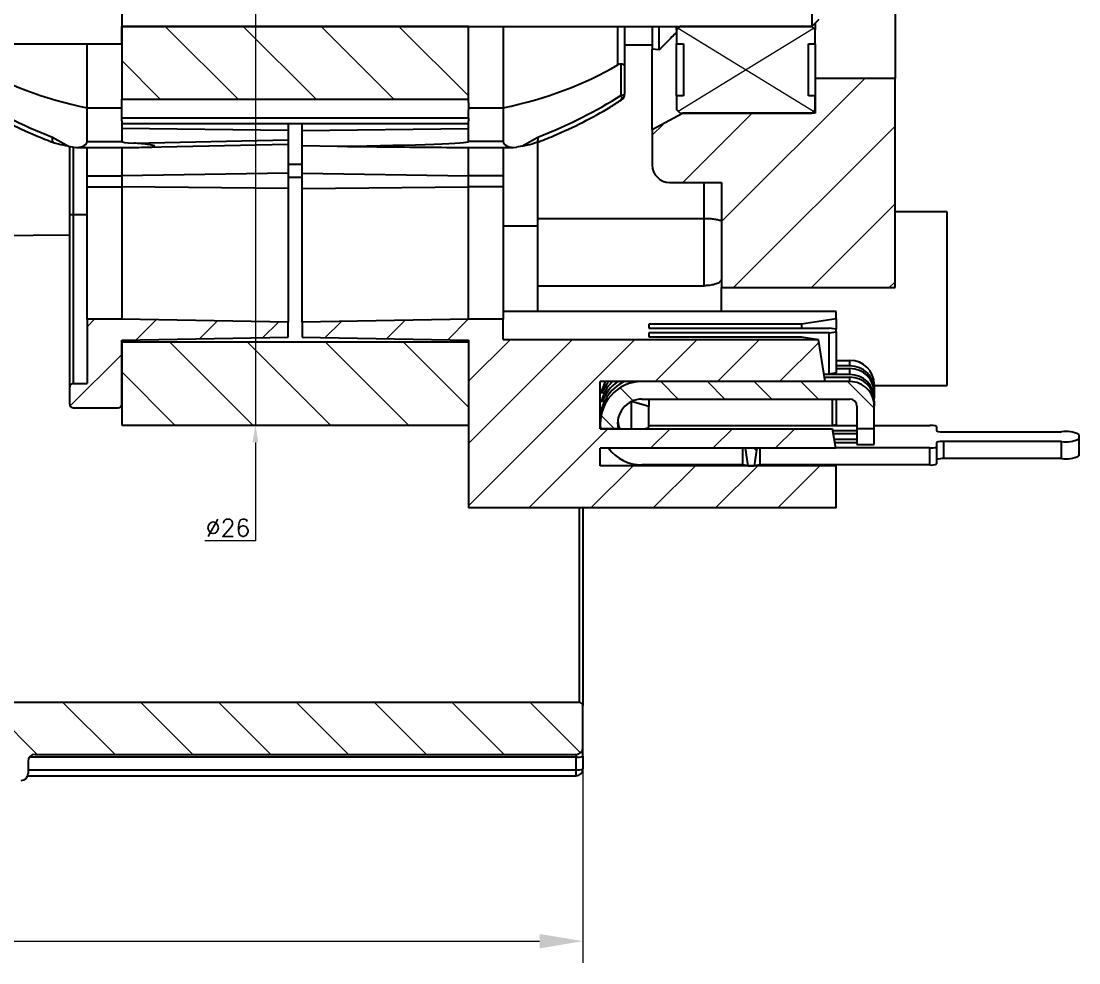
# Model space of a CAD drawing. Header units: millimetres. Extents: x 2517 to 4431, y 863 to 2540.
# Drawn here: x 3215.65 to 3246.15, y 1629.46 to 1656.62 of the extents above; entities that cross this region are included whole.
import ezdxf

# ---------------------------------------------------------------- set-up
doc = ezdxf.new("R2010")
doc.units = ezdxf.units.MM
for name, color, linetype, lineweight in [('填充', 3, 'Continuous', 9), ('实线', 7, 'Continuous', 25), ('尺寸标注', 2, 'Continuous', 9)]:
    doc.layers.add(name, color=color, linetype=linetype, lineweight=lineweight)
doc.styles.add('st', font='txt.shx')
doc.dimstyles.new('st', dxfattribs={"dimscale": 0.5, "dimtxt": 2.5, "dimasz": 2.5, "dimexe": 1.25, "dimexo": 0, "dimtad": 1, "dimtoh": 1, "dimdsep": 46, "dimtxsty": 'st', "dimcen": 0, "dimclrd": 256, "dimclre": 256, "dimclrt": 3, "dimadec": 3, "dimazin": 2, "dimtfac": 1, "dimtmove": 0, "dimatfit": 1, "dimfxl": 0, "dimlwd": -1, "dimlwe": -1, "dimarcsym": 0})
doc.dimstyles.new('st0.2', dxfattribs={"dimscale": 0.2, "dimtxt": 2.5, "dimasz": 2.5, "dimexe": 1.25, "dimexo": 0, "dimtad": 1, "dimtoh": 1, "dimdec": 3, "dimdsep": 46, "dimtxsty": 'st', "dimcen": 0, "dimclrd": 256, "dimclre": 256, "dimclrt": 256, "dimadec": 4, "dimazin": 2, "dimtfac": 1, "dimtdec": 3, "dimtmove": 0, "dimatfit": 1, "dimfxl": 0, "dimlwd": -1, "dimlwe": -1, "dimarcsym": 0})

# ---------------------------------------------------------------- blocks, each defined once
blk = doc.blocks.new('*D10')
at = {"layer": 'Defpoints', "color": 0, "ltscale": 0.2, "transparency": 16777216}
for p in [(3191.554, 1645.52), (3231.854, 1635.238), (3231.854, 1630.084)]:
    blk.add_point(p, dxfattribs=at)
at = {"layer": '尺寸标注', "ltscale": 0.2, "transparency": 16777216}
for p, q in [((3191.554, 1645.52), (3191.554, 1629.459)), ((3231.854, 1635.238), (3231.854, 1629.459)), ((3192.804, 1630.084), (3230.604, 1630.084))]:
    blk.add_line(p, q, dxfattribs=at)
for points in [[(3192.804, 1630.293), (3192.804, 1629.876), (3191.554, 1630.084)], [(3230.604, 1630.293), (3230.604, 1629.876), (3231.854, 1630.084)]]:
    blk.add_solid(points, dxfattribs=at)
at = {"layer": '尺寸标注', "color": 3, "ltscale": 0.2, "transparency": 16777216, "insert": (3211.211, 1631.022), "char_height": 1.25, "attachment_point": 5, "style": 'st'}
blk.add_mtext('40', dxfattribs=at)
blk = doc.blocks.new('*D132')
at = {"layer": 'Defpoints', "color": 0, "ltscale": 0.2, "transparency": 16777216}
for p in [(3218.554, 1670.97), (3218.554, 1644.97), (3222.41, 1644.97)]:
    blk.add_point(p, dxfattribs=at)
at = {"layer": '尺寸标注', "ltscale": 0.2, "transparency": 16777216}
for p, q in [((3222.41, 1671.47), (3222.41, 1671.97)), ((3218.554, 1670.97), (3222.66, 1670.97)), ((3222.41, 1670.97), (3222.41, 1644.97)), ((3218.554, 1644.97), (3222.66, 1644.97)), ((3222.41, 1644.47), (3222.41, 1641.633)), ((3222.41, 1641.633), (3220.952, 1641.633))]:
    blk.add_line(p, q, dxfattribs=at)
for points in [[(3222.327, 1671.47), (3222.494, 1671.47), (3222.41, 1670.97)], [(3222.327, 1644.47), (3222.494, 1644.47), (3222.41, 1644.97)]]:
    blk.add_solid(points, dxfattribs=at)
at = {"layer": '尺寸标注', "ltscale": 0.2, "transparency": 16777216, "insert": (3221.619, 1642.008), "char_height": 0.5, "attachment_point": 5, "style": 'st'}
blk.add_mtext('%%c26', dxfattribs=at)

msp = doc.modelspace()

# ---------------------------------------------------------------- hatches: boundary and pattern name
at = {"layer": '填充'}
h = msp.add_hatch(dxfattribs=at)
h.set_pattern_fill('ANSI31', color=256, scale=0.5, angle=90, style=0)
h.paths.add_polyline_path([(3228.554, 1654.3698), (3228.554, 1656.4698), (3218.554, 1656.4698), (3218.554, 1654.3698)], flags=0)
h = msp.add_hatch(dxfattribs=at)
h.set_pattern_fill('ANSI31', color=256, scale=0.5, style=0)
edge = h.paths.add_edge_path()
edge.add_line((3235.854, 1651.9448), (3235.854, 1648.9162))
edge.add_line((3235.854, 1648.9162), (3240.854, 1648.9162))
edge.add_line((3240.854, 1648.9162), (3240.854, 1654.9448))
edge.add_line((3240.854, 1654.9448), (3238.554, 1654.9448))
edge.add_line((3238.554, 1654.9448), (3238.554, 1653.9448))
edge.add_line((3238.554, 1653.9448), (3234.7201, 1653.9448))
edge.add_line((3234.7201, 1653.9448), (3233.854, 1653.4698))
edge.add_line((3233.854, 1653.4698), (3233.854, 1652.4448))
edge.add_arc((3234.354, 1652.4448), 0.5, 180, 270)
edge.add_line((3234.354, 1651.9448), (3235.854, 1651.9448))
h = msp.add_hatch(dxfattribs=at)
h.set_pattern_fill('ANSI31', color=256, scale=0.5, angle=90, style=0)
edge = h.paths.add_edge_path(flags=0)
edge.add_line((3231.754, 1636.9698), (3210.9721, 1636.9698))
edge.add_spline(control_points=[(3210.9721, 1636.9698), (3210.9466, 1636.9698), (3210.9207, 1636.9741), (3210.8966, 1636.9825), (3210.8725, 1636.9909), (3210.8495, 1637.0036), (3210.8298, 1637.0198), (3210.8108, 1637.0354), (3210.7943, 1637.0546), (3210.7821, 1637.076), (3210.7708, 1637.0958), (3210.7629, 1637.1179), (3210.7592, 1637.1404), (3210.7576, 1637.1504), (3210.7569, 1637.1606), (3210.7569, 1637.1707)], knot_values=[0, 0, 0, 0, 0.0000765, 0.0000765, 0.0000765, 0.0001532, 0.0001532, 0.0001532, 0.0002269, 0.0002269, 0.0002269, 0.0002953, 0.0002953, 0.0002953, 0.0003253, 0.0003253, 0.0003253, 0.0003253], weights=[1, 1, 1, 1, 1, 1, 1, 1, 1, 1, 1, 1, 1, 1, 1, 1], degree=3, periodic=0)
edge.add_spline(control_points=[(3210.7569, 1637.1707), (3210.7624, 1638.417), (3210.768, 1639.6634), (3210.774, 1640.9097), (3210.7764, 1641.4083), (3210.7789, 1641.907), (3210.7814, 1642.4057)], knot_values=[0.0001809, 0.0001809, 0.0001809, 0.0001809, 0.0039199, 0.0039199, 0.0039199, 0.0054159, 0.0054159, 0.0054159, 0.0054159], weights=[1, 1, 1, 1, 1, 1, 1], degree=3, periodic=0)
edge.add_line((3210.7814, 1642.4057), (3208.554, 1642.4057))
edge.add_line((3208.554, 1642.4057), (3208.554, 1643.2397))
edge.add_line((3208.554, 1643.2397), (3213.654, 1643.2397))
edge.add_spline(control_points=[(3213.654, 1643.2397), (3213.66, 1643.2397), (3213.666, 1643.24), (3213.672, 1643.2406), (3213.6938, 1643.2427), (3213.7156, 1643.2488), (3213.7354, 1643.2584), (3213.7551, 1643.2679), (3213.7734, 1643.2809), (3213.789, 1643.2963), (3213.802, 1643.3093), (3213.8134, 1643.324), (3213.8227, 1643.3399), (3213.8361, 1643.3626), (3213.8454, 1643.388), (3213.8502, 1643.4139), (3213.8528, 1643.4279), (3213.854, 1643.4422), (3213.854, 1643.4564)], knot_values=[0.001162, 0.001162, 0.001162, 0.001162, 0.00118, 0.00118, 0.00118, 0.0012462, 0.0012462, 0.0012462, 0.0013123, 0.0013123, 0.0013123, 0.0013674, 0.0013674, 0.0013674, 0.001447, 0.001447, 0.001447, 0.0014897, 0.0014897, 0.0014897, 0.0014897], weights=[1, 1, 1, 1, 1, 1, 1, 1, 1, 1, 1, 1, 1, 1, 1, 1, 1, 1, 1], degree=3, periodic=0)
edge.add_line((3213.854, 1643.4564), (3213.854, 1644.2726))
edge.add_spline(control_points=[(3213.854, 1644.2726), (3213.854, 1644.2793), (3213.8538, 1644.286), (3213.8532, 1644.2927), (3213.8511, 1644.3174), (3213.8451, 1644.3421), (3213.8354, 1644.365), (3213.8265, 1644.386), (3213.8144, 1644.4059), (3213.7995, 1644.4232), (3213.7858, 1644.4392), (3213.7694, 1644.4534), (3213.7514, 1644.4644), (3213.734, 1644.4751), (3213.7147, 1644.4831), (3213.6948, 1644.4876), (3213.6815, 1644.4907), (3213.6677, 1644.4923), (3213.654, 1644.4923)], knot_values=[0.0001959, 0.0001959, 0.0001959, 0.0001959, 0.000216, 0.000216, 0.000216, 0.0002908, 0.0002908, 0.0002908, 0.0003595, 0.0003595, 0.0003595, 0.0004231, 0.0004231, 0.0004231, 0.0004845, 0.0004845, 0.0004845, 0.0005256, 0.0005256, 0.0005256, 0.0005256], weights=[1, 1, 1, 1, 1, 1, 1, 1, 1, 1, 1, 1, 1, 1, 1, 1, 1, 1, 1], degree=3, periodic=0)
edge.add_line((3213.654, 1644.4923), (3209.4493, 1644.4923))
edge.add_spline(control_points=[(3209.4493, 1644.4923), (3209.4586, 1644.4979), (3209.4691, 1644.5046), (3209.4788, 1644.5122), (3209.4964, 1644.5259), (3209.5119, 1644.5428), (3209.524, 1644.5615), (3209.5361, 1644.5802), (3209.5451, 1644.6011), (3209.5503, 1644.6227), (3209.5555, 1644.6443), (3209.5571, 1644.6671), (3209.5549, 1644.6891)], knot_values=[0.0000957, 0.0000957, 0.0000957, 0.0000957, 0.0001326, 0.0001326, 0.0001326, 0.0001995, 0.0001995, 0.0001995, 0.0002662, 0.0002662, 0.0002662, 0.0003328, 0.0003328, 0.0003328, 0.0003328], weights=[1, 1, 1, 1, 1, 1, 1, 1, 1, 1, 1, 1, 1], degree=3, periodic=0)
edge.add_spline(control_points=[(3209.5549, 1644.6891), (3209.5544, 1644.697), (3209.554, 1644.705), (3209.554, 1644.713)], knot_values=[0.0002802, 0.0002802, 0.0002802, 0.0002802, 0.0003042, 0.0003042, 0.0003042, 0.0003042], weights=[1, 1, 1, 1], degree=3, periodic=0)
edge.add_line((3209.554, 1644.713), (3209.554, 1645.2698))
edge.add_arc((3209.354, 1645.2698), 0.2, 0, 90)
edge.add_line((3209.354, 1645.4698), (3208.754, 1645.4698))
edge.add_arc((3208.754, 1645.6698), 0.2, 180, 270, ccw=False)
edge.add_line((3208.554, 1645.6698), (3208.554, 1648.2698))
edge.add_arc((3208.754, 1648.2698), 0.2, 90, 180, ccw=False)
edge.add_line((3208.754, 1648.4698), (3209.354, 1648.4698))
edge.add_arc((3209.354, 1648.6698), 0.2, 270, 360)
edge.add_line((3209.554, 1648.6698), (3209.554, 1649.2698))
edge.add_arc((3209.354, 1649.2698), 0.2, 0, 90)
edge.add_line((3209.354, 1649.4698), (3208.754, 1649.4698))
edge.add_arc((3208.754, 1649.6698), 0.2, 180, 270, ccw=False)
edge.add_line((3208.554, 1649.6698), (3208.554, 1650.321))
edge.add_ellipse((3208.754, 1650.321), major_axis=(0, -1.2785), ratio=0.1564345, start_angle=181, end_angle=270, ccw=False)
edge.add_line((3208.7506, 1651.5993), (3209.3575, 1651.667))
edge.add_ellipse((3209.354, 1652.9453), major_axis=(0, -1.2785), ratio=0.1564345, start_angle=1, end_angle=26.42073)
edge.add_spline(control_points=[(3209.443, 1651.8003), (3209.4487, 1651.8184), (3209.459, 1651.835), (3209.4707, 1651.8499), (3209.4909, 1651.8757), (3209.5161, 1651.8979), (3209.5434, 1651.9162), (3209.5724, 1651.9358), (3209.6048, 1651.9511), (3209.6386, 1651.9602), (3209.6616, 1651.9664), (3209.6855, 1651.9698), (3209.7093, 1651.9698)], knot_values=[0, 0, 0, 0, 0.0000567, 0.0000567, 0.0000567, 0.0001553, 0.0001553, 0.0001553, 0.0002607, 0.0002607, 0.0002607, 0.0003318, 0.0003318, 0.0003318, 0.0003318], weights=[1, 1, 1, 1, 1, 1, 1, 1, 1, 1, 1, 1, 1], degree=3, periodic=0)
edge.add_line((3209.7093, 1651.9698), (3213.254, 1651.9698))
edge.add_line((3213.254, 1651.9698), (3213.254, 1653.2198))
edge.add_line((3213.254, 1653.2198), (3213.063, 1653.2198))
edge.add_line((3213.063, 1653.2198), (3212.388, 1653.8948))
edge.add_line((3212.388, 1653.8948), (3208.754, 1653.8948))
edge.add_line((3208.754, 1653.8948), (3208.754, 1653.9948))
edge.add_line((3208.754, 1653.9948), (3208.554, 1653.9948))
edge.add_line((3208.554, 1653.9948), (3208.554, 1654.7198))
edge.add_arc((3208.354, 1654.7198), 0.2, 0, 90)
edge.add_line((3208.354, 1654.9198), (3207.054, 1654.9198))
edge.add_arc((3207.054, 1654.7198), 0.2, 90, 180)
edge.add_line((3206.854, 1654.7198), (3206.854, 1641.6698))
edge.add_arc((3207.054, 1641.6698), 0.2, 180, 270)
edge.add_line((3207.054, 1641.4698), (3209.9763, 1641.4698))
edge.add_line((3209.9763, 1641.4698), (3209.9942, 1637.1707))
edge.add_spline(control_points=[(3209.9942, 1637.1707), (3209.9942, 1637.1495), (3209.9906, 1637.1279), (3209.9836, 1637.1079), (3209.9765, 1637.0879), (3209.966, 1637.0688), (3209.9529, 1637.0521), (3209.9395, 1637.0349), (3209.923, 1637.0198), (3209.9049, 1637.0076), (3209.8855, 1636.9946), (3209.8638, 1636.9847), (3209.8414, 1636.9784), (3209.8212, 1636.9727), (3209.8, 1636.9698), (3209.779, 1636.9698)], knot_values=[0, 0, 0, 0, 0.0000637, 0.0000637, 0.0000637, 0.0001272, 0.0001272, 0.0001272, 0.0001927, 0.0001927, 0.0001927, 0.0002625, 0.0002625, 0.0002625, 0.0003253, 0.0003253, 0.0003253, 0.0003253], weights=[1, 1, 1, 1, 1, 1, 1, 1, 1, 1, 1, 1, 1, 1, 1, 1], degree=3, periodic=0)
edge.add_line((3209.779, 1636.9698), (3207.054, 1636.9698))
edge.add_arc((3207.054, 1636.7698), 0.2, 90, 180)
edge.add_line((3206.854, 1636.7698), (3206.854, 1636.0698))
edge.add_arc((3206.954, 1636.0698), 0.1, 180, 270)
edge.add_line((3206.954, 1635.9698), (3213.854, 1635.9698))
edge.add_line((3213.854, 1635.9698), (3213.854, 1634.8198))
edge.add_arc((3213.954, 1634.8198), 0.1, 180, 270)
edge.add_line((3213.954, 1634.7198), (3215.654, 1634.7198))
edge.add_arc((3215.654, 1634.9198), 0.2, 270, 360)
edge.add_line((3215.854, 1634.9198), (3215.854, 1635.2698))
edge.add_arc((3216.054, 1635.2698), 0.2, 90, 180, ccw=False)
edge.add_line((3216.054, 1635.4698), (3231.654, 1635.4698))
edge.add_arc((3231.654, 1635.6698), 0.2, 270, 360)
edge.add_line((3231.854, 1635.6698), (3231.854, 1636.8698))
edge.add_arc((3231.754, 1636.8698), 0.1, 0, 90)
h = msp.add_hatch(dxfattribs=at)
h.set_pattern_fill('ANSI31', color=256, scale=0.4, style=0)
edge = h.paths.add_edge_path(flags=0)
edge.add_line((3223.354, 1647.936), (3218.554, 1648.0198))
edge.add_line((3218.554, 1648.0198), (3217.554, 1648.0198))
edge.add_line((3217.554, 1648.0198), (3217.554, 1646.1698))
edge.add_line((3217.554, 1646.1698), (3217.154, 1646.1698))
edge.add_arc((3217.154, 1646.0698), 0.1, 90, 180)
edge.add_line((3217.054, 1646.0698), (3217.054, 1645.5698))
edge.add_arc((3217.154, 1645.5698), 0.1, 180, 270)
edge.add_line((3217.154, 1645.4698), (3218.454, 1645.4698))
edge.add_arc((3218.454, 1645.5698), 0.1, 270, 360)
edge.add_line((3218.554, 1645.5698), (3218.554, 1647.4198))
edge.add_line((3218.554, 1647.4198), (3223.354, 1647.5036))
edge.add_line((3223.354, 1647.5036), (3223.354, 1647.936))
h = msp.add_hatch(dxfattribs=at)
h.set_pattern_fill('ANSI31', color=256, scale=0.4, style=0)
h.paths.add_polyline_path([(3228.554, 1648.0198), (3223.754, 1647.936), (3223.754, 1647.5036), (3228.554, 1647.4198), (3228.554, 1642.5803), (3239.154, 1642.5803), (3239.154, 1643.7953), (3232.354, 1643.7953), (3232.354, 1644.3015), (3239.1422, 1644.3015), (3239.054, 1644.8653), (3232.354, 1644.8653), (3232.354, 1646.2252), (3238.8413, 1646.2252), (3238.6512, 1647.4402), (3229.554, 1647.4402), (3229.554, 1648.0198)], flags=0)
h = msp.add_hatch(dxfattribs=at)
h.set_pattern_fill('ANSI31', color=256, scale=0.5, angle=90, style=0)
h.paths.add_polyline_path([(3218.554, 1647.3698), (3218.554, 1644.9698), (3228.554, 1644.9698), (3228.554, 1647.3698)], flags=0)
h = msp.add_hatch(dxfattribs=at)
h.set_pattern_fill('ANSI31', color=256, scale=0.3, angle=90, style=0)
edge = h.paths.add_edge_path(flags=0)
edge.add_line((3233.554, 1645.719), (3239.554, 1645.719))
edge.add_ellipse((3239.554, 1645.5165), major_axis=(0, 0.2025), ratio=0.9876883, start_angle=270, end_angle=360, ccw=False)
edge.add_line((3239.754, 1645.5165), (3239.754, 1644.8653))
edge.add_line((3239.754, 1644.8653), (3240.254, 1644.8653))
edge.add_line((3240.254, 1644.8653), (3240.254, 1645.5165))
edge.add_ellipse((3239.554, 1645.5165), major_axis=(0, -0.7087), ratio=0.9876883, start_angle=90, end_angle=180)
edge.add_line((3239.554, 1646.2252), (3233.554, 1646.2252))
edge.add_ellipse((3233.554, 1645.0102), major_axis=(0, -1.215), ratio=0.9876883, start_angle=180, end_angle=276.85318)
edge.add_line((3232.3626, 1644.8653), (3232.8689, 1644.8653))
edge.add_ellipse((3233.554, 1645.0102), major_axis=(0, -0.7087), ratio=0.9876883, start_angle=180, end_angle=281.80363, ccw=False)
at = {"layer": '实线'}
h = msp.add_hatch(dxfattribs=at)
h.set_pattern_fill('ANSI31', color=256, angle=90, style=0)
h.set_pattern_definition([(135, (3491.5796, 1272.766), (-2.245064, -2.245064), [])])
h.paths.add_polyline_path([(3236.7867, 1643.7953), (3236.8659, 1644.3015), (3236.5422, 1644.3015), (3236.6214, 1643.7953)], flags=0)

# ---------------------------------------------------------------- linework, layer by layer
at = {"layer": '填充', "ltscale": 0.2}
for p, q in [((3234.604, 1654.0198), (3238.504, 1656.4198)), ((3234.604, 1656.4198), (3238.504, 1654.0198))]:
    msp.add_line(p, q, dxfattribs=at)
at = {"layer": '实线'}
for p, q in [((3240.8541, 1660.9698), (3240.8541, 1654.9698)), ((3218.554, 1657.9698), (3218.554, 1654.3698)), ((3228.554, 1656.4698), (3218.554, 1656.4698)), ((3218.554, 1656.4698), (3238.454, 1656.4698)), ((3218.554, 1655.9698), (3218.554, 1656.4698)), ((3228.554, 1654.3698), (3228.554, 1656.4698)), ((3229.554, 1656.4698), (3229.554, 1654.1175)), ((3232.8598, 1655.3582), (3232.8598, 1656.4698)), ((3233.054, 1656.4698), (3233.054, 1655.3375)), ((3233.854, 1656.4698), (3233.854, 1655.8094)), ((3234.0451, 1656.4698), (3234.0451, 1655.7877)), ((3234.554, 1656.3698), (3234.654, 1656.4698)), ((3234.554, 1656.3698), (3234.554, 1656.4698)), ((3238.454, 1656.4698), (3234.654, 1656.4698)), ((3238.6541, 1656.6698), (3238.454, 1656.4698)), ((3238.454, 1656.4698), (3238.554, 1656.3698)), ((3238.554, 1656.5698), (3238.554, 1656.3698)), ((3234.554, 1656.3698), (3234.554, 1655.9698)), ((3238.554, 1655.9698), (3238.554, 1656.3698)), ((3212.554, 1655.9698), (3218.554, 1655.9698)), ((3217.554, 1654.1175), (3217.554, 1655.9698)), ((3233.854, 1655.9318), (3233.054, 1655.9318)), ((3234.554, 1654.4698), (3234.554, 1655.9698)), ((3234.554, 1655.9698), (3234.754, 1655.9698)), ((3234.754, 1655.9698), (3234.754, 1654.4698)), ((3238.354, 1655.9698), (3238.554, 1655.9698)), ((3238.354, 1654.4698), (3238.354, 1655.9698)), ((3238.554, 1655.9698), (3238.554, 1654.9698)), ((3234.0451, 1655.7877), (3233.854, 1655.8094)), ((3233.854, 1653.4948), (3233.854, 1655.8094)), ((3232.954, 1654.4872), (3232.954, 1655.3818)), ((3233.054, 1655.3375), (3233.054, 1654.5143)), ((3240.8541, 1654.9698), (3238.554, 1654.9698)), ((3238.554, 1654.9698), (3238.554, 1653.9698)), ((3240.8541, 1648.9412), (3240.8541, 1654.9698)), ((3218.554, 1654.3698), (3228.554, 1654.3698)), ((3218.554, 1654.2708), (3218.554, 1654.3698)), ((3228.554, 1654.2708), (3228.554, 1654.3698)), ((3234.754, 1654.4698), (3234.554, 1654.4698)), ((3234.554, 1654.4698), (3234.554, 1654.0698)), ((3238.554, 1654.4698), (3238.354, 1654.4698)), ((3238.554, 1654.0698), (3238.554, 1654.4698)), ((3217.554, 1654.1175), (3218.554, 1654.1175)), ((3217.554, 1653.1484), (3217.554, 1654.1175)), ((3218.554, 1654.0591), (3218.554, 1654.2708)), ((3218.554, 1653.836), (3218.554, 1654.0591)), ((3228.554, 1654.2708), (3228.554, 1654.0591)), ((3228.554, 1654.1175), (3229.554, 1654.1175)), ((3228.554, 1653.836), (3228.554, 1654.0591)), ((3229.554, 1654.1175), (3229.554, 1653.1484)), ((3234.654, 1653.9698), (3234.554, 1654.0698)), ((3238.554, 1654.0698), (3238.454, 1653.9698)), ((3218.554, 1653.836), (3228.554, 1653.836)), ((3218.554, 1653.7443), (3218.554, 1653.836)), ((3218.554, 1653.7443), (3218.554, 1653.5249)), ((3228.554, 1653.836), (3228.554, 1653.7443)), ((3228.554, 1653.5249), (3228.554, 1653.7443)), ((3233.854, 1653.4948), (3234.7201, 1653.9698)), ((3234.654, 1653.9698), (3238.454, 1653.9698)), ((3238.554, 1653.9698), (3234.7201, 1653.9698)), ((3218.554, 1653.6673), (3228.554, 1653.6673)), ((3218.554, 1653.5249), (3218.554, 1653.1484)), ((3223.354, 1653.4635), (3218.554, 1653.5249)), ((3223.354, 1653.6673), (3223.354, 1653.4635)), ((3223.354, 1653.4635), (3223.354, 1653.1985)), ((3223.754, 1653.4635), (3223.754, 1653.6673)), ((3223.754, 1653.4635), (3228.554, 1653.5249)), ((3223.754, 1653.034), (3223.754, 1653.4635)), ((3228.554, 1653.1484), (3228.554, 1653.5249)), ((3233.854, 1653.4948), (3233.854, 1652.4698)), ((3216.5565, 1653.2768), (3217.0154, 1653.0099)), ((3217.554, 1653.1484), (3218.554, 1653.1484)), ((3218.9008, 1653.1011), (3223.354, 1653.1985)), ((3223.354, 1653.1985), (3223.354, 1653.072)), ((3229.554, 1653.1484), (3228.554, 1653.1484)), ((3230.0927, 1653.0099), (3230.5516, 1653.2768)), ((3230.554, 1650.7107), (3230.554, 1653.1295)), ((3217.0154, 1653.0099), (3217.1714, 1652.9865)), ((3217.054, 1651.0395), (3217.054, 1653.024)), ((3217.154, 1652.9891), (3217.154, 1651.0404)), ((3217.2618, 1652.9797), (3218.9329, 1652.9797)), ((3217.554, 1652.1543), (3217.554, 1652.9797)), ((3218.554, 1652.9797), (3218.554, 1652.1543)), ((3219.2347, 1652.9819), (3223.354, 1653.072)), ((3223.354, 1653.072), (3223.354, 1652.2325)), ((3223.754, 1653.034), (3224.763, 1653.0119)), ((3223.754, 1652.2325), (3223.754, 1653.034)), ((3228.1636, 1652.9797), (3229.8463, 1652.9797)), ((3228.554, 1652.1543), (3228.554, 1652.9797)), ((3229.554, 1652.9797), (3229.554, 1652.1543)), ((3230.0927, 1653.0099), (3229.9367, 1652.9865)), ((3223.354, 1652.2325), (3218.554, 1652.1543)), ((3223.754, 1652.4822), (3223.354, 1652.4822)), ((3223.354, 1652.2325), (3223.354, 1651.7929)), ((3223.754, 1652.2325), (3228.554, 1652.1543)), ((3223.754, 1651.7929), (3223.754, 1652.2325)), ((3217.554, 1652.1543), (3218.554, 1652.1543)), ((3217.554, 1651.8445), (3217.554, 1652.1543)), ((3218.554, 1652.1543), (3218.554, 1651.8445)), ((3223.754, 1652.1106), (3223.354, 1652.1106)), ((3229.554, 1652.1543), (3228.554, 1652.1543)), ((3228.554, 1651.8445), (3228.554, 1652.1543)), ((3229.554, 1652.1543), (3229.554, 1651.8445)), ((3234.354, 1651.9698), (3235.854, 1651.9698)), ((3235.354, 1650.9322), (3235.354, 1651.9698)), ((3235.854, 1651.9698), (3235.854, 1648.9412)), ((3217.554, 1651.8445), (3218.554, 1651.8445)), ((3217.554, 1648.0198), (3217.554, 1651.8445)), ((3218.554, 1651.8445), (3218.554, 1648.0198)), ((3223.354, 1651.7929), (3218.554, 1651.8445)), ((3223.354, 1651.7929), (3223.354, 1647.936)), ((3223.754, 1651.7929), (3228.554, 1651.8445)), ((3223.754, 1647.936), (3223.754, 1651.7929)), ((3228.554, 1648.0198), (3228.554, 1651.8445)), ((3229.554, 1651.8445), (3228.554, 1651.8445)), ((3229.554, 1651.8445), (3229.554, 1648.0198)), ((3217.054, 1646.0698), (3217.054, 1651.0395)), ((3217.154, 1651.0404), (3217.154, 1646.1698)), ((3217.154, 1651.0404), (3217.554, 1651.0404)), ((3242.3541, 1651.1156), (3240.8541, 1651.1156)), ((3242.3541, 1646.1156), (3242.3541, 1651.1156)), ((3230.554, 1650.7107), (3229.554, 1650.7107)), ((3230.554, 1650.9322), (3235.354, 1650.9322)), ((3230.554, 1648.2453), (3230.554, 1650.7107)), ((3235.354, 1648.9889), (3235.354, 1650.9322)), ((3210.2532, 1650.3966), (3217.054, 1650.456)), ((3230.554, 1648.9889), (3235.354, 1648.9889)), ((3235.854, 1648.9412), (3240.8541, 1648.9412)), ((3235.854, 1648.2453), (3235.854, 1648.9412)), ((3239.154, 1648.2453), (3229.554, 1648.2453)), ((3239.154, 1648.0342), (3239.154, 1648.2453)), ((3218.554, 1648.0198), (3217.554, 1648.0198)), ((3217.554, 1648.0198), (3217.554, 1646.1698)), ((3223.354, 1647.936), (3218.554, 1648.0198)), ((3223.354, 1647.5036), (3223.354, 1647.936)), ((3228.554, 1648.0198), (3223.754, 1647.936)), ((3223.754, 1647.936), (3223.754, 1647.5036)), ((3229.554, 1648.0198), (3228.554, 1648.0198)), ((3229.554, 1647.4402), (3229.554, 1648.0198)), ((3239.154, 1648.0342), (3238.154, 1647.8777)), ((3239.154, 1648.0342), (3239.154, 1647.7369)), ((3238.154, 1647.8777), (3233.754, 1647.8777)), ((3233.754, 1647.8777), (3233.754, 1647.7682)), ((3233.754, 1647.7682), (3238.954, 1647.7682)), ((3238.954, 1647.6274), (3233.754, 1647.6274)), ((3233.754, 1647.6274), (3233.754, 1647.5179)), ((3238.154, 1647.8777), (3238.154, 1647.7682)), ((3239.154, 1647.7369), (3238.954, 1647.7682)), ((3238.954, 1647.6274), (3239.154, 1647.6587)), ((3238.954, 1646.4422), (3238.954, 1647.6274)), ((3239.154, 1647.6587), (3239.154, 1647.7369)), ((3239.154, 1647.6587), (3239.154, 1646.4735)), ((3218.554, 1647.4198), (3223.354, 1647.5036)), ((3218.554, 1645.5698), (3218.554, 1647.4198)), ((3218.554, 1647.3698), (3228.554, 1647.3698)), ((3218.554, 1647.3698), (3218.554, 1644.9698)), ((3223.754, 1647.5036), (3228.554, 1647.4198)), ((3228.554, 1647.4198), (3228.554, 1642.5803)), ((3228.554, 1647.3698), (3228.554, 1644.9698)), ((3229.554, 1647.4402), (3238.6512, 1647.4402)), ((3233.754, 1647.5179), (3238.154, 1647.5179)), ((3238.154, 1647.5179), (3238.6512, 1647.4402)), ((3238.8413, 1646.2252), (3238.6512, 1647.4402)), ((3239.154, 1646.8333), (3239.554, 1646.8333)), ((3239.554, 1646.6769), (3239.554, 1646.8333)), ((3238.8074, 1646.4422), (3238.954, 1646.4422)), ((3239.554, 1646.4266), (3238.8098, 1646.4266)), ((3239.154, 1646.4735), (3238.954, 1646.4422)), ((3239.554, 1646.6769), (3239.154, 1646.6769)), ((3239.154, 1646.5986), (3239.554, 1646.5986)), ((3239.554, 1646.4266), (3239.554, 1646.5986)), ((3217.154, 1646.1698), (3217.554, 1646.1698)), ((3238.8413, 1646.2252), (3232.354, 1646.2252)), ((3232.354, 1644.8653), (3232.354, 1646.2252)), ((3239.554, 1646.2252), (3233.554, 1646.2252)), ((3238.822, 1646.3483), (3239.554, 1646.3483)), ((3239.554, 1646.2252), (3239.554, 1646.3483)), ((3240.254, 1646.1419), (3240.254, 1645.9855)), ((3240.254, 1646.1156), (3242.3541, 1646.1156)), ((3217.054, 1645.5698), (3217.054, 1646.0698)), ((3232.4744, 1645.9025), (3232.354, 1645.9025)), ((3240.254, 1645.9855), (3240.254, 1645.9073)), ((3240.254, 1645.9073), (3240.254, 1645.7352)), ((3232.4744, 1645.6522), (3232.354, 1645.6522)), ((3233.254, 1645.5519), (3233.254, 1645.6506)), ((3233.254, 1644.8653), (3233.254, 1645.5519)), ((3233.754, 1645.5022), (3233.2562, 1645.6516)), ((3233.554, 1645.719), (3239.554, 1645.719)), ((3233.754, 1645.719), (3233.754, 1645.5022)), ((3233.754, 1645.4354), (3233.754, 1645.5022)), ((3239.0541, 1644.9567), (3239.0541, 1645.719)), ((3239.154, 1645.719), (3239.154, 1644.9723)), ((3239.7541, 1645.5165), (3239.7541, 1644.8653)), ((3240.254, 1645.657), (3240.254, 1645.5165)), ((3240.254, 1644.8653), (3240.254, 1645.5165)), ((3217.154, 1645.4698), (3218.454, 1645.4698)), ((3233.754, 1644.9022), (3233.754, 1645.4354)), ((3218.554, 1644.9698), (3228.554, 1644.9698)), ((3232.354, 1644.8653), (3239.0541, 1644.8653)), ((3232.8689, 1644.8653), (3232.3626, 1644.8653)), ((3233.6308, 1644.8653), (3233.754, 1644.9022)), ((3233.754, 1644.9567), (3236.454, 1644.9567)), ((3233.754, 1644.9567), (3239.0541, 1644.9567)), ((3236.954, 1644.9567), (3239.7541, 1644.9567)), ((3239.154, 1644.9723), (3239.0541, 1644.9567)), ((3239.1422, 1644.3015), (3239.0541, 1644.8653)), ((3239.154, 1644.9567), (3239.154, 1644.9723)), ((3240.254, 1644.8653), (3239.7541, 1644.8653)), ((3239.7541, 1644.8653), (3239.7541, 1644.4141)), ((3240.254, 1644.9567), (3241.854, 1644.9567)), ((3240.254, 1644.4141), (3240.254, 1644.8653)), ((3242.054, 1644.9254), (3242.054, 1644.8081)), ((3239.7541, 1644.8003), (3239.0642, 1644.8003)), ((3239.0765, 1644.722), (3239.7541, 1644.722)), ((3242.254, 1644.7768), (3245.6541, 1644.7768)), ((3246.154, 1644.6986), (3246.154, 1644.5734)), ((3246.154, 1644.5734), (3246.154, 1644.0796)), ((3239.1422, 1644.3015), (3232.354, 1644.3015)), ((3232.354, 1643.7953), (3232.354, 1644.3015)), ((3236.454, 1644.3015), (3236.454, 1643.8215)), ((3236.6214, 1643.7953), (3236.5422, 1644.3015)), ((3236.8659, 1644.3015), (3236.5422, 1644.3015)), ((3236.8659, 1644.3015), (3236.7867, 1643.7953)), ((3236.954, 1644.3015), (3236.954, 1643.8215)), ((3239.7541, 1644.55), (3239.1034, 1644.55)), ((3239.1156, 1644.4717), (3239.7541, 1644.4717)), ((3241.854, 1644.3153), (3239.1401, 1644.3153)), ((3239.7541, 1644.4141), (3240.254, 1644.4141)), ((3241.854, 1643.8215), (3241.854, 1644.3153)), ((3242.054, 1644.4639), (3242.054, 1644.3466)), ((3242.054, 1644.3466), (3242.054, 1643.8527)), ((3245.6541, 1644.4952), (3242.254, 1644.4952)), ((3242.254, 1644.4952), (3242.254, 1644.0014)), ((3245.6541, 1644.0014), (3245.6541, 1644.4952)), ((3245.6541, 1644.0014), (3242.254, 1644.0014)), ((3239.154, 1643.7953), (3232.354, 1643.7953)), ((3236.454, 1643.8215), (3233.554, 1643.8215)), ((3236.6214, 1643.7953), (3236.454, 1643.8215)), ((3236.6214, 1643.7953), (3236.7867, 1643.7953)), ((3236.954, 1643.8215), (3236.7867, 1643.7953)), ((3241.854, 1643.8215), (3236.954, 1643.8215)), ((3239.154, 1643.8058), (3239.0541, 1643.8215)), ((3239.154, 1643.8215), (3239.154, 1643.8058)), ((3239.154, 1643.7953), (3239.154, 1643.8058)), ((3239.154, 1642.5803), (3239.154, 1643.7953)), ((3239.154, 1642.5803), (3228.554, 1642.5803)), ((3231.754, 1636.9698), (3231.754, 1642.5803)), ((3231.854, 1642.5803), (3231.854, 1636.8698)), ((3231.754, 1636.9698), (3210.9721, 1636.9698)), ((3231.854, 1635.6698), (3231.854, 1636.8698)), ((3216.054, 1635.4698), (3231.654, 1635.4698)), ((3231.654, 1635.4698), (3231.654, 1635.3913)), ((3231.854, 1635.4206), (3231.854, 1635.6698)), ((3231.854, 1635.4206), (3231.854, 1635.055)), ((3215.854, 1635.2698), (3215.854, 1634.9198)), ((3231.654, 1635.3913), (3215.8952, 1635.3913)), ((3231.654, 1635.0256), (3231.654, 1635.3913)), ((3215.8433, 1634.855), (3231.654, 1634.855)), ((3215.854, 1635.0256), (3231.654, 1635.0256)), ((3231.654, 1634.855), (3231.654, 1635.0256))]:
    msp.add_line(p, q, dxfattribs=at)
at = {"layer": '实线', "ltscale": 0.2}
msp.add_line((3238.454, 1659.4698), (3238.454, 1656.4698), dxfattribs=at)
at = {"layer": '实线', "flags": 128}
for points in [[(3232.9633, 1654.3468), (3232.9705, 1654.3535), (3232.9789, 1654.375), (3232.9789, 1654.4059), (3232.9704, 1654.4442), (3232.954, 1654.4872)], [(3216.5565, 1653.2768), (3216.5509, 1653.2475), (3216.548, 1653.2196), (3216.5478, 1653.1938), (3216.5503, 1653.1708), (3216.5555, 1653.1512), (3216.5633, 1653.1354), (3216.5734, 1653.1239), (3216.5856, 1653.1169)], [(3230.5225, 1653.1169), (3230.5347, 1653.1239), (3230.5448, 1653.1354), (3230.5526, 1653.1512), (3230.5578, 1653.1708), (3230.5603, 1653.1938), (3230.5601, 1653.2196), (3230.5572, 1653.2475), (3230.5516, 1653.2768)], [(3232.382, 1645.9025), (3232.3949, 1645.9548), (3232.5059, 1646.2252)]]:
    msp.add_lwpolyline(points, dxfattribs=at)
at = {"layer": '实线'}
for centre, radius, start, end in [((3232.9685, 1654.632), 0.1455, 264.30169, 306.01916), ((3232.854, 1654.5143), 0.2, 303.11954, 0), ((3234.354, 1652.4698), 0.5, 180, 270), ((3239.5583, 1646.1376), 0.6957, 0.35703, 90.35276), ((3239.5583, 1645.9811), 0.6957, 0.357, 90.35287), ((3239.5583, 1645.9029), 0.6957, 0.357, 90.35287), ((3239.5583, 1645.7308), 0.6957, 0.35695, 90.35284), ((3217.154, 1646.0698), 0.1, 90, 180), ((3239.5583, 1645.6526), 0.6957, 0.35695, 90.35284), ((3217.154, 1645.5698), 0.1, 180, 270), ((3218.454, 1645.5698), 0.1, 270, 0), ((3241.9028, 1644.6136), 0.3465, 64.12668, 98.09136), ((3242.2053, 1645.1199), 0.3466, 244.12812, 278.08992), ((3245.776, 1643.9191), 0.8663, 64.12609, 98.09188), ((3245.776, 1645.3529), 0.8663, 261.90827, 295.87375), ((3233.5515, 1645.0253), 1.2038, 216.95788, 270.1212), ((3241.9028, 1644.6584), 0.3465, 261.90903, 295.87293), ((3242.2053, 1644.1521), 0.3465, 81.90864, 115.87332), ((3242.2053, 1643.6583), 0.3465, 81.90903, 115.87293), ((3245.776, 1644.8591), 0.8663, 261.90827, 295.87375), ((3241.9028, 1644.1646), 0.3465, 261.90903, 295.87293), ((3231.754, 1636.8698), 0.1, 0, 90), ((3216.054, 1635.2698), 0.2, 90, 180), ((3231.654, 1635.6698), 0.2, 270, 0), ((3231.703, 1635.7537), 0.3657, 262.31293, 294.39764), ((3215.654, 1634.9198), 0.2, 270, 0), ((3231.654, 1635.055), 0.2, 270, 0), ((3231.703, 1635.388), 0.3657, 262.31293, 294.39764)]:
    msp.add_arc(centre, radius, start, end, dxfattribs=at)
for centre, major_axis, ratio, start_param, end_param in [((3219.0163, 1658.002), (7.1822, -0.9547), 0.562787, 4.0635633, 4.5826118), ((3228.0918, 1658.002), (7.1822, 0.9547), 0.562787, 4.8421662, 5.3612147), ((3221.1424, 1657.81), (9.8728, -1.3003), 0.5572934, 4.0019147, 4.3040042), ((3225.9657, 1657.81), (9.8728, 1.3003), 0.5572934, 5.1207737, 5.4228633), ((3217.2076, 1653.1797), (0.3454, -0.046), 0.5634697, 4.682514, 6.3580301), ((3230.012, 1653.1797), (11.458, 0.0313), 0.01724, 3.1415456, 3.3882048), ((3217.0961, 1653.1797), (11.458, -0.0313), 0.01724, 5.4454744, 6.2832324), ((3229.9005, 1653.1797), (0.3454, 0.046), 0.5634697, 3.0667479, 4.7422639), ((3217.0961, 1653.1797), (11.458, -0.1932), 0.0045164, 5.4455034, 6.0214621), ((3233.554, 1645.0102), (0, -1.215), 0.9876883, 3.1415927, 4.8319995), ((3233.554, 1645.1631), (1.0178, 0.6544), 0.9714056, 1.4467635, 2.5833374), ((3233.554, 1645.4134), (1.0178, 0.6544), 0.9714056, 1.8027896, 2.3541369), ((3233.554, 1645.2413), (1.0178, -0.6544), 0.9714056, 2.7474732, 3.3723411), ((3233.554, 1645.4916), (1.0178, -0.6544), 0.9714056, 3.0591476, 3.3723411), ((3239.554, 1645.5165), (0, -0.7087), 0.9876883, 1.5707963, 3.1415927), ((3233.554, 1645.0102), (0, -0.7087), 0.9876883, 3.1415927, 4.9184011), ((3239.554, 1645.5165), (0, 0.2025), 0.9876883, 4.712389, 6.2831853), ((3233.554, 1645.1631), (0.5937, 0.3817), 0.9714056, 2.6797082, 3.0021828)]:
    msp.add_ellipse(centre, major_axis=major_axis, ratio=ratio, start_param=start_param, end_param=end_param, dxfattribs=at)
for points, knots in [([(3234.554, 1656.2991), (3234.51, 1656.2536), (3234.3431, 1656.0812), (3234.1714, 1655.9121), (3234.0451, 1655.7877)], [0, 0, 0, 0, 0.2641979, 1, 1, 1, 1]), ([(3232.954, 1655.3818), (3232.9366, 1655.3819), (3232.904, 1655.382), (3232.8738, 1655.3657), (3232.8598, 1655.3582)], [0, 0, 0, 0, 0.5381154, 1, 1, 1, 1]), ([(3233.054, 1655.3375), (3233.054, 1655.3377), (3233.0539, 1655.344), (3233.0445, 1655.3557), (3233.0098, 1655.3713), (3232.9726, 1655.3783), (3232.954, 1655.3818)], [0, 0, 0, 0, 0.0152474, 0.3658349, 0.6825513, 1, 1, 1, 1]), ([(3214.1448, 1654.3468), (3214.2685, 1654.2682), (3214.6344, 1654.0359), (3215.2771, 1653.6864), (3215.9699, 1653.3615), (3216.4151, 1653.1846), (3216.5847, 1653.1172)], [0, 0, 0, 0, 0.1581791, 0.4678925, 0.7974161, 1, 1, 1, 1]), ([(3230.5234, 1653.1172), (3230.6838, 1653.1808), (3231.1341, 1653.3595), (3231.8423, 1653.6911), (3232.4932, 1654.0473), (3232.8542, 1654.2773), (3232.9633, 1654.3468)], [0, 0, 0, 0, 0.1916385, 0.5379989, 0.8603944, 1, 1, 1, 1]), ([(3217.0154, 1653.0099), (3216.9151, 1653.0287), (3216.7521, 1653.0593), (3216.6319, 1653.1009), (3216.5856, 1653.1169)], [0, 0, 0, 0, 0.6154014, 1, 1, 1, 1]), ([(3218.9008, 1652.9797), (3219.0005, 1652.9798), (3219.1654, 1652.9799), (3219.3453, 1652.9839), (3219.4327, 1652.9912), (3219.4641, 1652.9955), (3219.4831, 1652.9994), (3219.495, 1653.0038), (3219.5005, 1653.0072), (3219.5027, 1653.0108), (3219.5023, 1653.0142), (3219.4991, 1653.0182), (3219.4878, 1653.0254), (3219.4354, 1653.043), (3219.2373, 1653.0762), (3219.0471, 1653.0903), (3218.9008, 1653.1011)], [0, 0, 0, 0, 0.2402461, 0.3974823, 0.435517, 0.4573922, 0.4780245, 0.4860057, 0.4940552, 0.4985895, 0.5031466, 0.5083707, 0.5169156, 0.5417751, 0.64742, 1, 1, 1, 1]), ([(3230.5225, 1653.1169), (3230.4382, 1653.0891), (3230.3136, 1653.0481), (3230.1468, 1653.0193), (3230.0927, 1653.0099)], [0, 0, 0, 0, 0.6759674, 1, 1, 1, 1]), ([(3217.054, 1651.0395), (3217.0541, 1651.0395), (3217.0541, 1651.0396), (3217.059, 1651.0397), (3217.0764, 1651.0399), (3217.0986, 1651.0402), (3217.1248, 1651.0404), (3217.1443, 1651.0404), (3217.154, 1651.0404)], [0, 0, 0, 0, 0.011769, 0.2809837, 0.4894405, 0.6669, 0.8332204, 1, 1, 1, 1]), ([(3235.354, 1650.9322), (3235.4001, 1650.9313), (3235.4919, 1650.9296), (3235.6267, 1650.9166), (3235.7535, 1650.8958), (3235.8353, 1650.8724), (3235.8539, 1650.859), (3235.854, 1650.8538), (3235.854, 1650.8537)], [0, 0, 0, 0, 0.1509523, 0.3012511, 0.5081784, 0.7770116, 0.995036, 1, 1, 1, 1]), ([(3235.854, 1649.1841), (3235.8478, 1649.1606), (3235.8352, 1649.1134), (3235.736, 1649.0515), (3235.5929, 1649.008), (3235.4557, 1648.9905), (3235.3765, 1648.9893), (3235.354, 1648.9889)], [0, 0, 0, 0, 0.2402672, 0.4809453, 0.7090381, 0.9177326, 1, 1, 1, 1])]:
    msp.add_open_spline(points, degree=3, knots=knots, dxfattribs=at)

# ---------------------------------------------------------------- dimensions: what is measured, and where the dimension line sits
at = {"layer": '尺寸标注', "ltscale": 0.2}
dim = msp.add_linear_dim(base=(3222.4104, 1644.9698), p1=(3218.554, 1670.9698), p2=(3218.554, 1644.9698), angle=90, text='%%c<>', dimstyle='st0.2', dxfattribs=at)
dim.commit()
dim.dimension.update_dxf_attribs({"geometry": '*D132', "text_midpoint": (3221.6187, 1641.6333), "dimtype": 160})
dim = msp.add_linear_dim(base=(3231.854, 1630.0842), p1=(3191.554, 1645.5198), p2=(3231.854, 1635.2378), text='40', dimstyle='st', dxfattribs=at)
dim.commit()
dim.dimension.update_dxf_attribs({"geometry": '*D10', "text_midpoint": (3211.2105, 1630.0842), "dimtype": 160})

doc.saveas('drawing.dxf')
